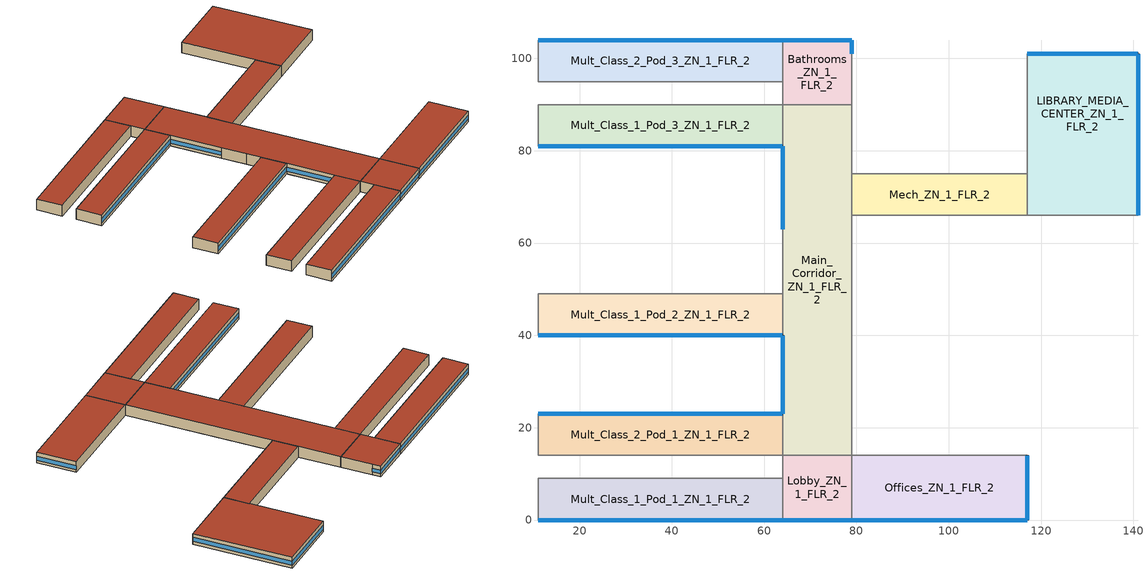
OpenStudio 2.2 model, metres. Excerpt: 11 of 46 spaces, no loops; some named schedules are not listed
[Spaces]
Bathrooms_ZN_1_FLR_2
 floor to Bathrooms_ZN_1_FLR_1: 79,104 79,90 64,90 64,104 z4
 wall outside: 79,101 79,104 64,104 z4:8
 wall to Auditorium_ZN_1_FLR_1: 79,90 79,101 z4:8
 wall to Mult_Class_2_Pod_3_ZN_1_FLR_2: 64,104 64,95 z4:8
 wall to Corridor_Pod_3_ZN_1_FLR_2: 64,95 64,90 z4:8
 wall to Main_Corridor_ZN_1_FLR_2: 64,90 79,90 z4:8
 window: 78.95,104 64.05,104 z5.1:6.51; 79,101.05 79,103.95 z5.1:6.55
 roof outside: 79,90 79,104 64,104 64,90 z8
Offices_ZN_1_FLR_2
 floor to Offices_ZN_1_FLR_1: 117,14 117,0 79,0 79,14 z4
 wall outside: 79,0 117,0 117,14 z4:8
 wall to Lobby_ZN_1_FLR_2: 79,14 79,0 z4:8
 wall to Gym_ZN_1_FLR_1: 117,14 79,14 z4:8
 window: 79.05,0 116.95,0 z5.1:6.5; 117,0.05 117,13.95 z5.1:6.51
 roof outside: 117,0 117,14 79,14 79,0 z8
Mech_ZN_1_FLR_2
 floor to Mech_ZN_1_FLR_1: 117,75 117,66 79,66 79,75 z4
 wall to Gym_ZN_1_FLR_1: 79,66 117,66 z4:8
 wall to Main_Corridor_ZN_1_FLR_2: 79,75 79,66 z4:8
 wall to Auditorium_ZN_1_FLR_1: 117,75 79,75 z4:8
 wall to LIBRARY_MEDIA_CENTER_ZN_1_FLR_2: 117,66 117,75 z4:8
 roof outside: 117,66 117,75 79,75 79,66 z8
LIBRARY_MEDIA_CENTER_ZN_1_FLR_2
 floor to Kitchen_ZN_1_FLR_1: 141,75 141,66 117,66 117,75 z4
 floor to Cafeteria_ZN_1_FLR_1: 141,101 141,75 117,75 117,101 z4
 wall outside: 141,66 141,101 117,101 z4:8
 wall to Auditorium_ZN_1_FLR_1: 117,101 117,75 z4:8
 wall to Aux_Gym_ZN_1_FLR_1: 117,66 141,66 z4:8
 window: 141,66.05 141,100.95 z5.1:6.5; 140.95,101 117.05,101 z5.1:6.51
 roof outside: 141,66 141,101 117,101 117,66 z8
Main_Corridor_ZN_1_FLR_2
 floor to Main_Corridor_ZN_1_FLR_1: 79,90 79,14 64,14 64,90 z4
 wall outside: 64,81 64,63 / 64,40 64,23 z4:8
 wall to Gym_ZN_1_FLR_1: 79,14 79,66 z4:8
 wall to Mult_Class_1_Pod_2_ZN_1_FLR_2: 64,49 64,40 z4:8
 wall to Auditorium_ZN_1_FLR_1: 79,75 79,90 z4:8
 wall to Corridor_Pod_2_ZN_1_FLR_2: 64,54 64,49 z4:8
 wall to Mult_Class_2_Pod_1_ZN_1_FLR_2: 64,23 64,14 z4:8
 wall to Mult_Class_2_Pod_2_ZN_1_FLR_2: 64,63 64,54 z4:8
 wall to Mult_Class_1_Pod_3_ZN_1_FLR_2: 64,90 64,81 z4:8
 wall to Lobby_ZN_1_FLR_2: 64,14 79,14 z4:8
 window: 64,39.95 64,23.05 / 64,80.95 64,63.05 z5.1:6.51
 roof outside: 79,14 79,90 64,90 64,14 z8
Mult_Class_2_Pod_1_ZN_1_FLR_2
 floor to Mult_Class_2_Pod_1_ZN_1_FLR_1: 64,23 64,14 11,14 11,23 z4
 wall outside: 64,23 11,23 z4:8
 wall to Corridor_Pod_1_ZN_1_FLR_2: 11,14 64,14 z4:8
 wall to Corner_Class_2_Pod_1_ZN_1_FLR_2: 11,23 11,14 z4:8
 window: 63.95,23 11.05,23 z5.1:6.5
 roof outside: 64,14 64,23 11,23 11,14 z8
Mult_Class_1_Pod_1_ZN_1_FLR_2
 floor to Mult_Class_1_Pod_1_ZN_1_FLR_1: 64,9 64,0 11,0 11,9 z4
 wall outside: 11,0 64,0 z4:8
 wall to Lobby_ZN_1_FLR_2: 64,0 64,9 z4:8
 wall to Corridor_Pod_1_ZN_1_FLR_2: 64,9 11,9 z4:8
 wall to Corner_Class_1_Pod_1_ZN_1_FLR_2: 11,9 11,0 z4:8
 window: 11.05,0 63.95,0 z5.1:6.5
 roof outside: 64,0 64,9 11,9 11,0 z8
Mult_Class_1_Pod_2_ZN_1_FLR_2
 floor to Mult_Class_1_Pod_2_ZN_1_FLR_1: 64,49 64,40 11,40 11,49 z4
 wall outside: 11,40 64,40 z4:8
 wall to Corner_Class_1_Pod_2_ZN_1_FLR_2: 11,49 11,40 z4:8
 wall to Corridor_Pod_2_ZN_1_FLR_2: 64,49 11,49 z4:8
 window: 11.05,40 63.95,40 z5.1:6.5
 roof outside: 64,40 64,49 11,49 11,40 z8
Mult_Class_1_Pod_3_ZN_1_FLR_2
 floor to Mult_Class_1_Pod_3_ZN_1_FLR_1: 64,90 64,81 11,81 11,90 z4
 wall outside: 11,81 64,81 z4:8
 wall to Corridor_Pod_3_ZN_1_FLR_2: 64,90 11,90 z4:8
 wall to Corner_Class_1_Pod_3_ZN_1_FLR_2: 11,90 11,81 z4:8
 window: 11.05,81 63.95,81 z5.1:6.5
 roof outside: 64,81 64,90 11,90 11,81 z8
Mult_Class_2_Pod_3_ZN_1_FLR_2
 floor to Mult_Class_2_Pod_3_ZN_1_FLR_1: 64,104 64,95 11,95 11,104 z4
 wall outside: 64,104 11,104 z4:8
 wall to Corner_Class_2_Pod_3_ZN_1_FLR_2: 11,104 11,95 z4:8
 wall to Corridor_Pod_3_ZN_1_FLR_2: 11,95 64,95 z4:8
 window: 63.95,104 11.05,104 z5.1:6.5
 roof outside: 64,95 64,104 11,104 11,95 z8
Lobby_ZN_1_FLR_2
 floor to Lobby_ZN_1_FLR_1: 79,14 79,0 64,0 64,14 z4
 wall outside: 64,0 79,0 z4:8
 wall to Corridor_Pod_1_ZN_1_FLR_2: 64,14 64,9 z4:8
 window: 64.05,0 78.95,0 z5.1:6.51
 roof outside: 79,0 79,14 64,14 64,0 z8
[Site]
Miami Intl Ap_FL_USA: Latitude {deg}=25.82; Longitude {deg}=-80.3; Time Zone {hr}=-5; Elevation {m}=11; Terrain=City
[Building]
-SecondarySchool-ASHRAE 169-2006-1A created: 2017-11-09 21:43:17 +0000: North Axis {deg}=0; Default Construction Set=90.1-2007 - SecSchl - ASHRAE 169-2006-1A; Standards Number of Stories=2; Standards Number of Above Ground Stories=0; Standards Building Type=SecondarySchool
[ClimateZones]
Climate Zone Institution Name 1=ASHRAE; Climate Zone Document Name 1=ANSI/ASHRAE Standard 169; Climate Zone Document Year 1=2006; Climate Zone Value 1=1A; Climate Zone Institution Name 2=CEC; Climate Zone Document Name 2=California Climate Zone Descriptions; Climate Zone Document Year 2=1995
[Site:WaterMainsTemperature]
Calculation Method=Correlation; Annual Average Outdoor Air Temperature {C}=24.4917; Maximum Difference In Monthly Average Outdoor Air Temperatures {deltaC}=8.7
[SizingPeriod:DesignDay] Barometric Pressure {Pa}=101193; Sky Clearness=0; Rain Indicator=0; Snow Indicator=0; Day of Month=21; Daylight Saving Time Indicator=0; Humidity Indicating Type=Wetbulb; Dry-Bulb Temperature Range Modifier Type=DefaultMultipliers
Name | Maximum Dry-Bulb Temperature {C} | Daily Dry-Bulb Temperature Range {deltaC} | Humidity Indicating Conditions at Maximum Dry-Bulb | Wind Speed {m/s} | Wind Direction {deg} | Month | Day Type | Solar Model Indicator | ASHRAE Taub | ASHRAE Taud
Miami Intl Ap Ann Clg .4% Condns DB=>MWB | 33.2 | 6.7 | 25.3 | 4.5 | 140 | 7 | SummerDesignDay | ASHRAETau | 0.528 | 1.905
Miami Intl Ap Ann Htg 99.6% Condns DB | 8.7 | 0 | 8.7 | 3.8 | 340 | 1 | WinterDesignDay | ASHRAEClearSky
[Site:GroundTemperature:BuildingSurface]
20.99, 20.98, 20.98, 21, 21.02, 23.23, 23.54, 23.61, 23.63, 21.37, 21.12, 21.04
[Material:NoMass] Thermal Absorptance=0.9; Solar Absorptance=0.7
Name | Roughness | Thermal Resistance {m2-K/W} | Visible Absorptance
CP02 CARPET PAD | VeryRough | 0.21648 | 0.8
Typical Insulation R-0.54 | Smooth | 0.0945033 | 0.7
Typical Carpet Pad | Smooth | 0.21648 | 0.8
Typical Insulation R-5.89 | Smooth | 1.03652 | 0.7
Typical Insulation R-14.76 | Smooth | 2.59864 | 0.7
Typical Insulation R-0.58 | Smooth | 0.101875 | 0.7
Typical Insulation | Smooth | 0.0282222 | 0.7
[Material]
Name | Roughness | Thickness {m} | Conductivity {W/m-K} | Density {kg/m3} | Specific Heat {J/kg-K} | Thermal Absorptance | Solar Absorptance | Visible Absorptance
100mm Normalweight concrete floor | MediumSmooth | 0.1016 | 2.31 | 2322 | 832
G01 13mm gypsum board | Smooth | 0.0127 | 0.16 | 800 | 1090 | 0.9 | 0.7 | 0.5
4 in. Normalweight Concrete Floor | MediumRough | 0.1016 | 2.31 | 2322 | 832 | 0.9 | 0.7 | 0.7
25mm Stucco | Smooth | 0.0254 | 0.72 | 1856 | 840 | 0.9 | 0.7 | 0.7
5/8 in. Gypsum Board | MediumSmooth | 0.0159 | 0.16 | 800 | 1090 | 0.9 | 0.7 | 0.7
Roof Membrane - Highly Reflective | VeryRough | 0.0095 | 0.16 | 1121.29 | 1460 | 0.75 | 0.45 | 0.7
Metal Roof Surface; F08 Metal surface | Smooth | 0.0008 | 45.28 | 7824 | 500 | 0.9 | 0.7 | 0.7
6 in. Normalweight Concrete Floor | MediumRough | 0.1524 | 2.31 | 2322 | 832 | 0.9 | 0.7 | 0.7
8 in. Concrete Block Basement Wall | MediumRough | 0.2032 | 1.326 | 1842 | 912 | 0.9 | 0.7 | 0.7
G05 25mm wood | MediumSmooth | 0.0254 | 0.15 | 608 | 1630 | 0.9 | 0.5 | 0.5
Std Wood 6inch | MediumSmooth | 0.15 | 0.12 | 540 | 1210 | 0.9 | 0.7 | 0.7
[Construction]
Typical Insulated Exterior Mass Floor R-3.11: Typical Insulation R-0.54, 4 in. Normalweight Concrete Floor, Typical Carpet Pad
Typical Insulated Steel Framed Exterior Wall R-8.06: 25mm Stucco, 5/8 in. Gypsum Board, Typical Insulation R-5.89, 5/8 in. Gypsum Board
Typical IEAD Roof - Highly Reflective R-15.87: Roof Membrane - Highly Reflective, Typical Insulation R-14.76, Metal Roof Surface
Typical Interior Floor: 100mm Normalweight concrete floor, CP02 CARPET PAD
Typical Interior Wall: G01 13mm gypsum board, G01 13mm gypsum board
Typical Interior Ceiling: CP02 CARPET PAD, 100mm Normalweight concrete floor
Typical Insulated Carpeted 6in Slab Floor: 6 in. Normalweight Concrete Floor, Typical Carpet Pad
Typical Insulated Basement Mass Wall: 8 in. Concrete Block Basement Wall
U 1.22 SHGC 0.25 Sgl Elec Ref Colored 6mm: ECREF-1 COLORED 6MM
Typical Insulated Metal Door R-1.43: F08 Metal surface, Typical Insulation R-0.58
Typical Overhead Door: Typical Insulation
U 1.98 SHGC 0.36 Sgl Ref-B-H Clr 6mm: REF B CLEAR HI 6MM
Typical Interior Window: Clear 3mm
Typical Interior Door; Typical Interior Partition: G05 25mm wood
InteriorFurnishings: Std Wood 6inch
[DefaultConstructionSet]
90.1-2007 - SecSchl - ASHRAE 169-2006-1A: Default Exterior Surface Constructions=Default Surface Constructions 1; Default Interior Surface Constructions=Default Surface Constructions 2; Default Ground Contact Surface Constructions=Default Surface Constructions 3; Default Exterior SubSurface Constructions=Default Sub Surface Constructions 1; Default Interior SubSurface Constructions=Default Sub Surface Constructions 2; Interior Partition Construction=Typical Interior Partition
[DefaultSurfaceConstructions]
Name | Floor Construction | Wall Construction | Roof Ceiling Construction
Default Surface Constructions 1 | Typical Insulated Exterior Mass Floor R-3.11 | Typical Insulated Steel Framed Exterior Wall R-8.06 | Typical IEAD Roof - Highly Reflective R-15.87
Default Surface Constructions 2 | Typical Interior Floor | Typical Interior Wall | Typical Interior Ceiling
Default Surface Constructions 3 | Typical Insulated Carpeted 6in Slab Floor | Typical Insulated Basement Mass Wall
[DefaultSubSurfaceConstructions]
Name | Fixed Window Construction | Operable Window Construction | Door Construction | Overhead Door Construction | Skylight Construction | Tubular Daylight Dome Construction | Tubular Daylight Diffuser Construction
Default Sub Surface Constructions 1 | U 1.22 SHGC 0.25 Sgl Elec Ref Colored 6mm | U 1.22 SHGC 0.25 Sgl Elec Ref Colored 6mm | Typical Insulated Metal Door R-1.43 | Typical Overhead Door | U 1.98 SHGC 0.36 Sgl Ref-B-H Clr 6mm | Typical Interior Window | Typical Interior Window
Default Sub Surface Constructions 2 | Typical Interior Window | Typical Interior Window | Typical Interior Door
[WindowMaterial:Glazing] Optical Data Type=SpectralAverage; Infrared Transmittance at Normal Incidence=0; Front Side Infrared Hemispherical Emissivity=0.84; Conductivity {W/m-K}=0.9; Dirt Correction Factor for Solar and Visible Transmittance=1; Solar Diffusing=No
Name | Thickness {m} | Solar Transmittance at Normal Incidence | Front Side Solar Reflectance at Normal Incidence | Back Side Solar Reflectance at Normal Incidence | Visible Transmittance at Normal Incidence | Front Side Visible Reflectance at Normal Incidence | Back Side Visible Reflectance at Normal Incidence | Back Side Infrared Hemispherical Emissivity
ECREF-1 COLORED 6MM | 0.006 | 0.099 | 0.219 | 0.219 | 0.155 | 0.073 | 0.073 | 0.84
REF B CLEAR HI 6MM | 0.006 | 0.24 | 0.16 | 0.32 | 0.3 | 0.16 | 0.29 | 0.6
Clear 3mm | 0.003 | 0.837 | 0.075 | 0.075 | 0.898 | 0.081 | 0.081 | 0.84
[Space] Building Story=Building Story 2; Part of Total Floor Area=Yes
Name | Space Type | Thermal Zone
Bathrooms_ZN_1_FLR_2 | SecondarySchool Restroom | Bathrooms_ZN_1_FLR_2 ZN
LIBRARY_MEDIA_CENTER_ZN_1_FLR_2 | SecondarySchool Library | LIBRARY_MEDIA_CENTER_ZN_1_FLR_2 ZN
Mult_Class_1_Pod_3_ZN_1_FLR_2 | SecondarySchool Classroom | Mult_Class_1_Pod_3_ZN_1_FLR_2 ZN
Offices_ZN_1_FLR_2 | SecondarySchool Office | Offices_ZN_1_FLR_2 ZN
Mult_Class_2_Pod_3_ZN_1_FLR_2 | SecondarySchool Classroom | Mult_Class_2_Pod_3_ZN_1_FLR_2 ZN
Mech_ZN_1_FLR_2 | SecondarySchool Mechanical | Mech_ZN_1_FLR_2 ZN
Mult_Class_2_Pod_1_ZN_1_FLR_2 | SecondarySchool Classroom | Mult_Class_2_Pod_1_ZN_1_FLR_2 ZN
Mult_Class_1_Pod_1_ZN_1_FLR_2 | SecondarySchool Classroom | Mult_Class_1_Pod_1_ZN_1_FLR_2 ZN
Main_Corridor_ZN_1_FLR_2 | SecondarySchool Corridor | Main_Corridor_ZN_1_FLR_2 ZN
Lobby_ZN_1_FLR_2 | SecondarySchool Lobby | Lobby_ZN_1_FLR_2 ZN
Mult_Class_1_Pod_2_ZN_1_FLR_2 | SecondarySchool Classroom | Mult_Class_1_Pod_2_ZN_1_FLR_2 ZN
[BuildingStory]
Building Story 2: Nominal Z Coordinate {m}=4
[SpaceType] Standards Building Type=SecondarySchool
Name | Default Schedule Set | Design Specification Outdoor Air Object | Standards Space Type
SecondarySchool Office | SecondarySchool Office Schedule Set | SecondarySchool Office Ventilation | Office
SecondarySchool Lobby | SecondarySchool Lobby Schedule Set | SecondarySchool Lobby Ventilation | Lobby
SecondarySchool Mechanical | SecondarySchool Mechanical Schedule Set | SecondarySchool Mechanical Ventilation | Mechanical
SecondarySchool Restroom | SecondarySchool Restroom Schedule Set | SecondarySchool Restroom Ventilation | Restroom
SecondarySchool Library | SecondarySchool Library Schedule Set | SecondarySchool Library Ventilation | Library
SecondarySchool Corridor | SecondarySchool Corridor Schedule Set | SecondarySchool Corridor Ventilation | Corridor
SecondarySchool Classroom | SecondarySchool Classroom Schedule Set | SecondarySchool Classroom Ventilation | Classroom
[People:Definition] Number of People Calculation Method=People/Area; Fraction Radiant=0.3
Name | People per Space Floor Area {person/m2}
SecondarySchool Classroom People Definition | 0.376737
SecondarySchool Library People Definition | 0.107639
SecondarySchool Office People Definition | 0.0538196
[People] Work Efficiency Schedule=Work Efficiency Schedule; Clothing Insulation Schedule=Clothing Schedule; Air Velocity Schedule=Air Velocity Schedule
Name | People Definition | Space or SpaceType
SecondarySchool Classroom People | SecondarySchool Classroom People Definition | SecondarySchool Classroom
SecondarySchool Library People | SecondarySchool Library People Definition | SecondarySchool Library
SecondarySchool Office People | SecondarySchool Office People Definition | SecondarySchool Office
[Lights:Definition] Design Level Calculation Method=Watts/Area; Fraction Radiant=0.37; Fraction Visible=0.2
Name | Watts per Space Floor Area {W/m2}
SecondarySchool Classroom Lights Definition | 15.0695
SecondarySchool Corridor Lights Definition | 5.38196
SecondarySchool Library Lights Definition; SecondarySchool Lobby Lights Definition | 13.9931
SecondarySchool Mechanical Lights Definition | 16.1459
SecondarySchool Office Lights Definition | 11.8403
SecondarySchool Restroom Lights Definition | 9.68752
[Lights]
Name | Lights Definition | Space or SpaceType
SecondarySchool Classroom Lights | SecondarySchool Classroom Lights Definition | SecondarySchool Classroom
SecondarySchool Corridor Lights | SecondarySchool Corridor Lights Definition | SecondarySchool Corridor
SecondarySchool Library Lights | SecondarySchool Library Lights Definition | SecondarySchool Library
SecondarySchool Lobby Lights | SecondarySchool Lobby Lights Definition | SecondarySchool Lobby
SecondarySchool Mechanical Lights | SecondarySchool Mechanical Lights Definition | SecondarySchool Mechanical
SecondarySchool Office Lights | SecondarySchool Office Lights Definition | SecondarySchool Office
SecondarySchool Restroom Lights | SecondarySchool Restroom Lights Definition | SecondarySchool Restroom
[ElectricEquipment:Definition] Design Level Calculation Method=Watts/Area; Fraction Radiant=0.5
Name | Watts per Space Floor Area {W/m2}
SecondarySchool Classroom Elec Equip Definition | 9.99967
SecondarySchool Corridor Elec Equip Definition; SecondarySchool Lobby Elec Equip Definition; SecondarySchool Mechanical Elec Equip Definition; SecondarySchool Restroom Elec Equip Definition | 3.98265
SecondarySchool Library Elec Equip Definition | 10.0104
SecondarySchool Office Elec Equip Definition | 10.7639
[ElectricEquipment]
Name | Electric Equipment Definition | Space or SpaceType
SecondarySchool Classroom Elec Equip | SecondarySchool Classroom Elec Equip Definition | SecondarySchool Classroom
SecondarySchool Corridor Elec Equip | SecondarySchool Corridor Elec Equip Definition | SecondarySchool Corridor
SecondarySchool Library Elec Equip | SecondarySchool Library Elec Equip Definition | SecondarySchool Library
SecondarySchool Lobby Elec Equip | SecondarySchool Lobby Elec Equip Definition | SecondarySchool Lobby
SecondarySchool Mechanical Elec Equip | SecondarySchool Mechanical Elec Equip Definition | SecondarySchool Mechanical
SecondarySchool Office Elec Equip | SecondarySchool Office Elec Equip Definition | SecondarySchool Office
SecondarySchool Restroom Elec Equip | SecondarySchool Restroom Elec Equip Definition | SecondarySchool Restroom
[DesignSpecification:OutdoorAir] Outdoor Air Method=Sum; Outdoor Air Flow per Person {m3/s-person}=0; Outdoor Air Flow Rate {m3/s}=0; Outdoor Air Flow Air Changes per Hour {1/hr}=0
Name | Outdoor Air Flow per Floor Area {m3/s-m2}
SecondarySchool Classroom Ventilation | 0.0023876
SecondarySchool Corridor Ventilation; SecondarySchool Lobby Ventilation; SecondarySchool Restroom Ventilation | 0.0003048
SecondarySchool Library Ventilation | 0.0011176
SecondarySchool Mechanical Ventilation | 0.0006096
SecondarySchool Office Ventilation | 0.0004318
[DefaultScheduleSet] People Activity Level Schedule=SchoolSecondary ACTIVITY_SCH; Electric Equipment Schedule=SchoolSecondary BLDG_EQUIP_SCH; Infiltration Schedule=SchoolSecondary INFIL_SCH_PNNL
Name | Number of People Schedule | Lighting Schedule
SecondarySchool Classroom Schedule Set | SchoolSecondary BLDG_OCC_SCH | SchoolSecondary BLDG_LIGHT_CLASSROOM_SCH
SecondarySchool Corridor Schedule Set | SchoolSecondary BLDG_OCC_SCH | SchoolSecondary BLDG_LIGHT_CORRIDOR_SCH
SecondarySchool Library Schedule Set | SchoolSecondary BLDG_OCC_SCH | SchoolSecondary BLDG_LIGHT_LIBRARY_SCH
SecondarySchool Lobby Schedule Set | SchoolSecondary BLDG_OCC_SCH | SchoolSecondary BLDG_LIGHT_LOBBYFLR1_SCH
SecondarySchool Mechanical Schedule Set | SchoolSecondary BLDG_OCC_SCH | SchoolSecondary BLDG_LIGHT_SCH
SecondarySchool Office Schedule Set | SchoolSecondary BLDG_OCC_SCH_Offices | SchoolSecondary BLDG_LIGHT_OFFICE_SCH
SecondarySchool Restroom Schedule Set | SchoolSecondary BLDG_OCC_SCH | SchoolSecondary BLDG_LIGHT_BATH_SCH
[ThermostatSetpoint:DualSetpoint]
Name | Heating Setpoint Temperature Schedule | Cooling Setpoint Temperature Schedule
SecondarySchool Restroom Thermostat 2; SecondarySchool Mechanical Thermostat 2 | SchoolSecondary HTGSETP_SCH_Setback | SchoolSecondary CLGSETP_SCH_Setback
SecondarySchool Library Thermostat 1; SecondarySchool Lobby Thermostat 2; SecondarySchool Corridor Thermostat 8; SecondarySchool Classroom Thermostat 14; SecondarySchool Classroom Thermostat 16; SecondarySchool Classroom Thermostat 18; SecondarySchool Classroom Thermostat 20; SecondarySchool Classroom Thermostat 24; SecondarySchool Office Thermostat 2 | SchoolSecondary HTGSETP_SCH_NO_OPTIMUM | SchoolSecondary CLGSETP_SCH_NO_OPTIMUM
[SpaceInfiltration:DesignFlowRate] Schedule=SchoolSecondary INFIL_SCH_PNNL; Design Flow Rate Calculation Method=Flow/ExteriorArea; Constant Term Coefficient=0; Temperature Term Coefficient=0; Velocity Term Coefficient=0.224; Velocity Squared Term Coefficient=0
Name | Space or SpaceType | Flow per Exterior Surface Area {m3/s-m2}
Bathrooms_ZN_1_FLR_2 Infiltration | Bathrooms_ZN_1_FLR_2 | 0.000261761
LIBRARY_MEDIA_CENTER_ZN_1_FLR_2 Infiltration | LIBRARY_MEDIA_CENTER_ZN_1_FLR_2 | 0.000224865
Lobby_ZN_1_FLR_2 Infiltration | Lobby_ZN_1_FLR_2 | 0.000227829
Main_Corridor_ZN_1_FLR_2 Infiltration | Main_Corridor_ZN_1_FLR_2 | 0.000112135
Mult_Class_1_Pod_1_ZN_1_FLR_2 Infiltration | Mult_Class_1_Pod_1_ZN_1_FLR_2 | 0.000315456
Mult_Class_1_Pod_2_ZN_1_FLR_2 Infiltration | Mult_Class_1_Pod_2_ZN_1_FLR_2 | 0.000315456
Mult_Class_1_Pod_3_ZN_1_FLR_2 Infiltration | Mult_Class_1_Pod_3_ZN_1_FLR_2 | 0.000315456
Mult_Class_2_Pod_1_ZN_1_FLR_2 Infiltration | Mult_Class_2_Pod_1_ZN_1_FLR_2 | 0.000315456
Mult_Class_2_Pod_3_ZN_1_FLR_2 Infiltration | Mult_Class_2_Pod_3_ZN_1_FLR_2 | 0.000315456
Offices_ZN_1_FLR_2 Infiltration | Offices_ZN_1_FLR_2 | 0.000288173
[InternalMass:Definition]
Internal Mass Definition 1: Construction=InteriorFurnishings; Design Level Calculation Method=SurfaceArea/Area; Surface Area per Space Floor Area=2
[InternalMass] Internal Mass Definition=Internal Mass Definition 1
Name | Space or SpaceType
Mult_Class_1_Pod_1_ZN_1_FLR_2 Mass | Mult_Class_1_Pod_1_ZN_1_FLR_2
Mult_Class_2_Pod_1_ZN_1_FLR_2 Mass | Mult_Class_2_Pod_1_ZN_1_FLR_2
Mult_Class_1_Pod_2_ZN_1_FLR_2 Mass | Mult_Class_1_Pod_2_ZN_1_FLR_2
Mult_Class_1_Pod_3_ZN_1_FLR_2 Mass | Mult_Class_1_Pod_3_ZN_1_FLR_2
Mult_Class_2_Pod_3_ZN_1_FLR_2 Mass | Mult_Class_2_Pod_3_ZN_1_FLR_2
Main_Corridor_ZN_1_FLR_2 Mass | Main_Corridor_ZN_1_FLR_2
Lobby_ZN_1_FLR_2 Mass | Lobby_ZN_1_FLR_2
Bathrooms_ZN_1_FLR_2 Mass; Bathrooms_ZN_1_FLR_2 Mass 1 | Bathrooms_ZN_1_FLR_2
Offices_ZN_1_FLR_2 Mass | Offices_ZN_1_FLR_2
LIBRARY_MEDIA_CENTER_ZN_1_FLR_2 Mass | LIBRARY_MEDIA_CENTER_ZN_1_FLR_2
Mech_ZN_1_FLR_2 Mass | Mech_ZN_1_FLR_2
[ThermalZone] Use Ideal Air Loads=No
Name | Thermostat
Bathrooms_ZN_1_FLR_2 ZN | SecondarySchool Restroom Thermostat 2
LIBRARY_MEDIA_CENTER_ZN_1_FLR_2 ZN | SecondarySchool Library Thermostat 1
Lobby_ZN_1_FLR_2 ZN | SecondarySchool Lobby Thermostat 2
Main_Corridor_ZN_1_FLR_2 ZN | SecondarySchool Corridor Thermostat 8
Mech_ZN_1_FLR_2 ZN | SecondarySchool Mechanical Thermostat 2
Mult_Class_1_Pod_1_ZN_1_FLR_2 ZN | SecondarySchool Classroom Thermostat 14
Mult_Class_1_Pod_2_ZN_1_FLR_2 ZN | SecondarySchool Classroom Thermostat 16
Mult_Class_1_Pod_3_ZN_1_FLR_2 ZN | SecondarySchool Classroom Thermostat 18
Mult_Class_2_Pod_1_ZN_1_FLR_2 ZN | SecondarySchool Classroom Thermostat 20
Mult_Class_2_Pod_3_ZN_1_FLR_2 ZN | SecondarySchool Classroom Thermostat 24
Offices_ZN_1_FLR_2 ZN | SecondarySchool Office Thermostat 2
[Exterior:Lights:Definition]
NonDimming Exterior Lights Def: Design Level {W}=14056
[Exterior:Lights]
NonDimming Exterior Lights Def: Exterior Lights Definition=NonDimming Exterior Lights Def; Schedule=SchoolSecondary Exterior_Lgt_ALWAYS_ON; Control Option=AstronomicalClock
[Schedule:Ruleset]
Name | Default Day Schedule | Summer Design Day Schedule | Winter Design Day Schedule
SchoolSecondary INFIL_SCH_PNNL | SchoolSecondary INFIL_SCH_PNNL Default | SchoolSecondary INFIL_SCH_PNNL Summer Design Day | SchoolSecondary INFIL_SCH_PNNL Winter Design Day
SchoolSecondary HTGSETP_SCH_NO_OPTIMUM | SchoolSecondary HTGSETP_SCH_NO_OPTIMUM Default | SchoolSecondary HTGSETP_SCH_NO_OPTIMUM Summer Design Day | SchoolSecondary HTGSETP_SCH_NO_OPTIMUM Winter Design Day
SchoolSecondary HTGSETP_SCH_Setback | SchoolSecondary HTGSETP_SCH_Setback Default | SchoolSecondary HTGSETP_SCH_Setback Summer Design Day | SchoolSecondary HTGSETP_SCH_Setback Winter Design Day
SchoolSecondary CLGSETP_SCH_Setback | SchoolSecondary CLGSETP_SCH_Setback Default | SchoolSecondary CLGSETP_SCH_Setback Summer Design Day | SchoolSecondary CLGSETP_SCH_Setback Winter Design Day
SchoolSecondary Exterior_Lgt_ALWAYS_ON | SchoolSecondary Exterior_Lgt_ALWAYS_ON Default | SchoolSecondary Exterior_Lgt_ALWAYS_ON Summer Design Day | SchoolSecondary Exterior_Lgt_ALWAYS_ON Winter Design Day
